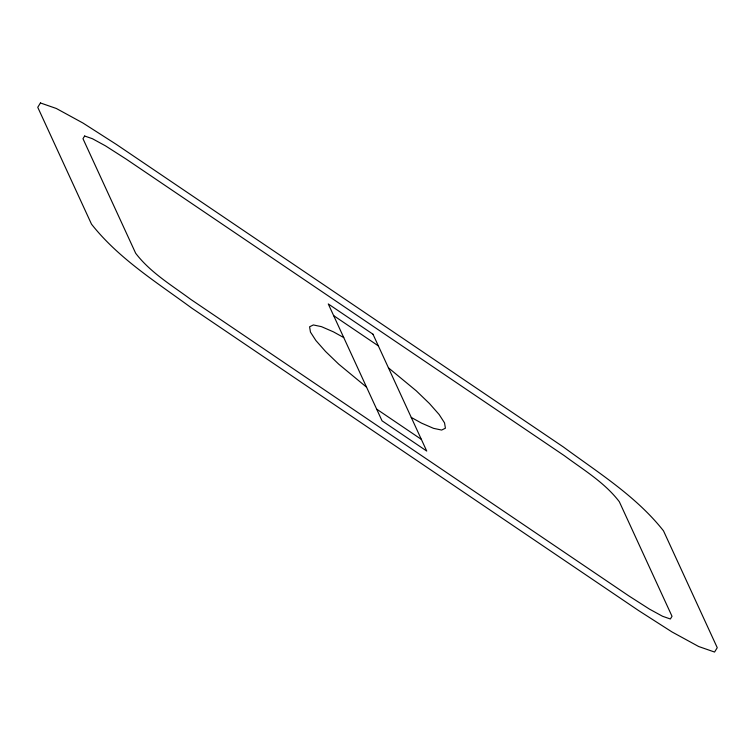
<?xml version="1.0" encoding="UTF-8"?>
<svg xmlns="http://www.w3.org/2000/svg" width="755" height="755" viewBox="0 0 755 755"><rect width="100%" height="100%" fill="white"/><g stroke="black" fill="none" stroke-linecap="round" stroke-linejoin="round"><path stroke-width="1.13" d="M343.752 337.579L333.417 331.851L321.47 326.66L313.344 324.943L309.588 326.802L310.456 332.115L315.892 340.524L325.537 351.452L338.712 364.155L366.552 387.164M411.248 417.421L421.583 423.149L433.53 428.34L441.656 430.057L445.412 428.198L444.544 422.885L439.108 414.476L429.463 403.548L416.288 390.845L388.447 367.836M333.653 315.628L378.349 345.884M376.651 409.116L421.347 439.372M40.44 102.954L37.75 107.295L91.497 224.15C118.639 258.597 156.7 282.304 191.638 308.031L638.607 610.568L671.997 631.944L698.668 646.516L714.56 652.046L717.25 647.705L663.503 530.85C636.361 496.403 598.3 472.696 563.362 446.969L116.393 144.431L83.003 123.056L56.332 108.484L40.44 102.954M84.645 136.013L82.975 138.694L135.664 253.255C150.292 272.47 171.536 285.135 190.666 299.32L628.83 595.903L649.498 609.134L662.569 616.278L670.355 618.987L672.026 616.306L619.336 501.745C604.708 482.53 583.464 469.865 564.334 455.68L126.17 159.097L105.502 145.866L92.431 138.722L84.645 136.013M372.97 334.201L328.274 303.944L382.03 420.799L426.726 451.056L372.97 334.201"/></g></svg>
